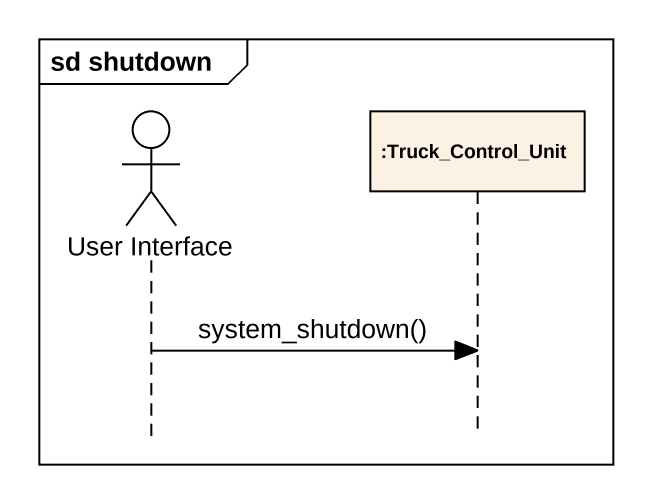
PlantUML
@startuml
mainframe sd shutdown
hide footbox
actor "User Interface" as User_Interface
participant ":Truck_Control_Unit" as Truck_Control_Unit

User_Interface -> Truck_Control_Unit : system_shutdown()
@enduml
